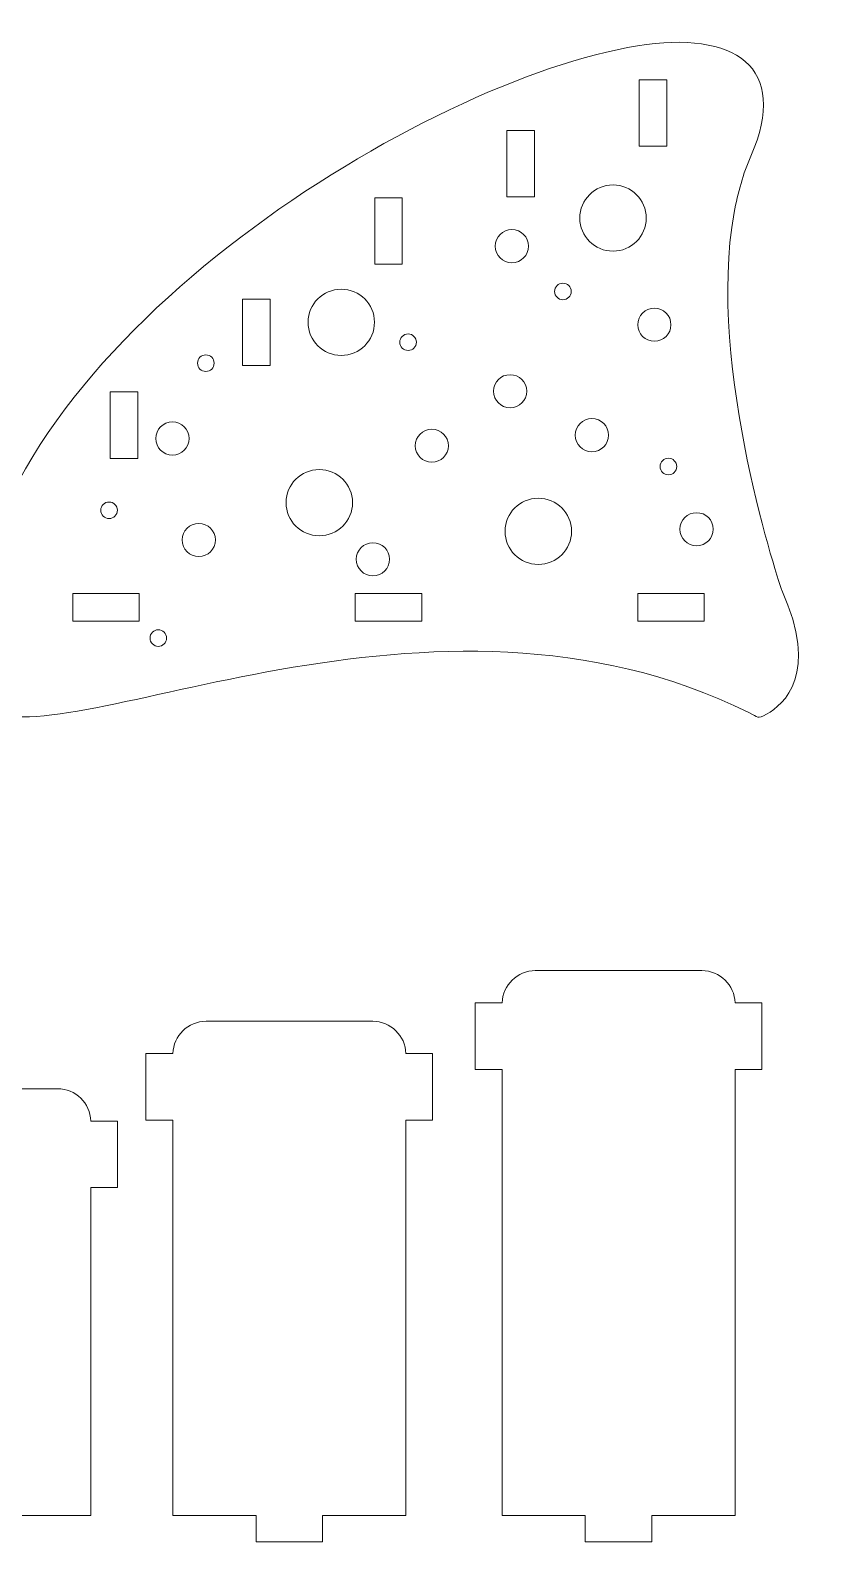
# Model space of a CAD drawing. Header units: millimetres. Extents: x -431 to 456, y -223 to 527.
# Drawn here: x 21.6 to 259.1, y -223.2 to 231.8 of the extents above; entities that cross this region are included whole.
import ezdxf

# ---------------------------------------------------------------- set-up
doc = ezdxf.new("R2010")
doc.units = ezdxf.units.MM
doc.header["$MEASUREMENT"] = 0
doc.layers.add('Layer 1', color=7, linetype='Continuous')

msp = doc.modelspace()

# ---------------------------------------------------------------- linework, layer by layer
at = {"layer": 'Layer 1', "color": 250, "lineweight": 18}
for points, knots in [([(5.4917, 58.4694), (3.3158, 42.0441), (1.8249, 30.827), (8.1459, 27.3053), (8.1459, 27.3053), (33.515, 13.1714), (142.501, 73.8633), (237.7765, 26.4264), (237.7765, 26.4264), (240.7231, 24.9592), (240.2059, 24.3666), (243.1323, 25.9701), (243.1323, 25.9701), (248.2897, 28.7963), (259.1179, 38.0936), (247.6758, 63.2634), (247.6758, 63.2634), (247.6758, 63.2634), (224.8192, 130.1464), (233.3667, 176.9454), (233.3667, 176.9454), (234.4717, 182.995), (236.1014, 188.7089), (238.3731, 193.8995), (238.3731, 193.8995), (250.2084, 220.9441), (233.4455, 231.8407), (204.3213, 227.1429), (204.3213, 227.1429), (140.2386, 216.8062), (16.3082, 140.1175), (5.4917, 58.4694)], [0, 0, 0, 0, 0.11111111, 0.11111111, 0.11111111, 0.11111111, 0.22222222, 0.22222222, 0.22222222, 0.22222222, 0.33333333, 0.33333333, 0.33333333, 0.33333333, 0.44444444, 0.44444444, 0.44444444, 0.44444444, 0.55555556, 0.55555556, 0.55555556, 0.55555556, 0.66666667, 0.66666667, 0.66666667, 0.66666667, 0.77777778, 0.77777778, 0.77777778, 0.77777778, 1, 1, 1, 1]), ([(204.7813, 196.9265), (204.7813, 196.9265), (204.7813, 216.9265), (204.7813, 216.9265), (204.7813, 216.9265), (204.7813, 216.9265), (213.0813, 216.9265), (213.0813, 216.9265), (213.0813, 216.9265), (213.0813, 216.9265), (213.0813, 196.9265), (213.0813, 196.9265), (213.0813, 196.9265), (213.0813, 196.9265), (204.7813, 196.9265), (204.7813, 196.9265)], [0, 0, 0, 0, 0.2, 0.2, 0.2, 0.2, 0.4, 0.4, 0.4, 0.4, 0.6, 0.6, 0.6, 0.6, 1, 1, 1, 1]), ([(165.0063, 181.6865), (165.0063, 181.6865), (165.0063, 201.6865), (165.0063, 201.6865), (165.0063, 201.6865), (165.0063, 201.6865), (173.3063, 201.6865), (173.3063, 201.6865), (173.3063, 201.6865), (173.3063, 201.6865), (173.3063, 181.6865), (173.3063, 181.6865), (173.3063, 181.6865), (173.3063, 181.6865), (165.0063, 181.6865), (165.0063, 181.6865)], [0, 0, 0, 0, 0.2, 0.2, 0.2, 0.2, 0.4, 0.4, 0.4, 0.4, 0.6, 0.6, 0.6, 0.6, 1, 1, 1, 1]), ([(196.932, 185.2506), (202.4548, 185.2506), (206.932, 180.7915), (206.932, 175.2908), (206.932, 175.2908), (206.932, 169.79), (202.4548, 165.3309), (196.932, 165.3309), (196.932, 165.3309), (191.4092, 165.3309), (186.932, 169.79), (186.932, 175.2908), (186.932, 175.2908), (186.932, 180.7915), (191.4092, 185.2506), (196.932, 185.2506)], [0, 0, 0, 0, 0.2, 0.2, 0.2, 0.2, 0.4, 0.4, 0.4, 0.4, 0.6, 0.6, 0.6, 0.6, 1, 1, 1, 1]), ([(125.2313, 161.3665), (125.2313, 161.3665), (125.2313, 181.3665), (125.2313, 181.3665), (125.2313, 181.3665), (125.2313, 181.3665), (133.5313, 181.3665), (133.5313, 181.3665), (133.5313, 181.3665), (133.5313, 181.3665), (133.5313, 161.3665), (133.5313, 161.3665), (133.5313, 161.3665), (133.5313, 161.3665), (125.2313, 161.3665), (125.2313, 161.3665)], [0, 0, 0, 0, 0.2, 0.2, 0.2, 0.2, 0.4, 0.4, 0.4, 0.4, 0.6, 0.6, 0.6, 0.6, 1, 1, 1, 1]), ([(166.5049, 171.817), (169.2663, 171.817), (171.5049, 169.5874), (171.5049, 166.8371), (171.5049, 166.8371), (171.5049, 164.0868), (169.2663, 161.8572), (166.5049, 161.8572), (166.5049, 161.8572), (163.7435, 161.8572), (161.5049, 164.0868), (161.5049, 166.8371), (161.5049, 166.8371), (161.5049, 169.5874), (163.7435, 171.817), (166.5049, 171.817)], [0, 0, 0, 0, 0.2, 0.2, 0.2, 0.2, 0.4, 0.4, 0.4, 0.4, 0.6, 0.6, 0.6, 0.6, 1, 1, 1, 1]), ([(181.8508, 155.6897), (183.2315, 155.6897), (184.3508, 154.5749), (184.3508, 153.1997), (184.3508, 153.1997), (184.3508, 151.8246), (183.2315, 150.7097), (181.8508, 150.7097), (181.8508, 150.7097), (180.4701, 150.7097), (179.3508, 151.8246), (179.3508, 153.1997), (179.3508, 153.1997), (179.3508, 154.5749), (180.4701, 155.6897), (181.8508, 155.6897)], [0, 0, 0, 0, 0.2, 0.2, 0.2, 0.2, 0.4, 0.4, 0.4, 0.4, 0.6, 0.6, 0.6, 0.6, 1, 1, 1, 1]), ([(85.4563, 130.8865), (85.4563, 130.8865), (85.4563, 150.8865), (85.4563, 150.8865), (85.4563, 150.8865), (85.4563, 150.8865), (93.7563, 150.8865), (93.7563, 150.8865), (93.7563, 150.8865), (93.7563, 150.8865), (93.7563, 130.8865), (93.7563, 130.8865), (93.7563, 130.8865), (93.7563, 130.8865), (85.4563, 130.8865), (85.4563, 130.8865)], [0, 0, 0, 0, 0.2, 0.2, 0.2, 0.2, 0.4, 0.4, 0.4, 0.4, 0.6, 0.6, 0.6, 0.6, 1, 1, 1, 1]), ([(115.1756, 153.88), (120.6984, 153.88), (125.1756, 149.4209), (125.1756, 143.9202), (125.1756, 143.9202), (125.1756, 138.4195), (120.6984, 133.9603), (115.1756, 133.9603), (115.1756, 133.9603), (109.6528, 133.9603), (105.1756, 138.4195), (105.1756, 143.9202), (105.1756, 143.9202), (105.1756, 149.4209), (109.6528, 153.88), (115.1756, 153.88)], [0, 0, 0, 0, 0.2, 0.2, 0.2, 0.2, 0.4, 0.4, 0.4, 0.4, 0.6, 0.6, 0.6, 0.6, 1, 1, 1, 1]), ([(209.3674, 148.1659), (212.1288, 148.1659), (214.3674, 145.9363), (214.3674, 143.186), (214.3674, 143.186), (214.3674, 140.4357), (212.1288, 138.206), (209.3674, 138.206), (209.3674, 138.206), (206.606, 138.206), (204.3674, 140.4357), (204.3674, 143.186), (204.3674, 143.186), (204.3674, 145.9363), (206.606, 148.1659), (209.3674, 148.1659)], [0, 0, 0, 0, 0.2, 0.2, 0.2, 0.2, 0.4, 0.4, 0.4, 0.4, 0.6, 0.6, 0.6, 0.6, 1, 1, 1, 1]), ([(135.2841, 140.4055), (136.6648, 140.4055), (137.7841, 139.2907), (137.7841, 137.9155), (137.7841, 137.9155), (137.7841, 136.5404), (136.6648, 135.4256), (135.2841, 135.4256), (135.2841, 135.4256), (133.9034, 135.4256), (132.7841, 136.5404), (132.7841, 137.9155), (132.7841, 137.9155), (132.7841, 139.2907), (133.9034, 140.4055), (135.2841, 140.4055)], [0, 0, 0, 0, 0.2, 0.2, 0.2, 0.2, 0.4, 0.4, 0.4, 0.4, 0.6, 0.6, 0.6, 0.6, 1, 1, 1, 1]), ([(74.4299, 134.1001), (75.8106, 134.1001), (76.9299, 132.9853), (76.9299, 131.6101), (76.9299, 131.6101), (76.9299, 130.235), (75.8106, 129.1202), (74.4299, 129.1202), (74.4299, 129.1202), (73.0492, 129.1202), (71.9299, 130.235), (71.9299, 131.6101), (71.9299, 131.6101), (71.9299, 132.9853), (73.0492, 134.1001), (74.4299, 134.1001)], [0, 0, 0, 0, 0.2, 0.2, 0.2, 0.2, 0.4, 0.4, 0.4, 0.4, 0.6, 0.6, 0.6, 0.6, 1, 1, 1, 1]), ([(165.9757, 128.1383), (168.7371, 128.1383), (170.9757, 125.9087), (170.9757, 123.1584), (170.9757, 123.1584), (170.9757, 120.4081), (168.7371, 118.1785), (165.9757, 118.1785), (165.9757, 118.1785), (163.2143, 118.1785), (160.9757, 120.4081), (160.9757, 123.1584), (160.9757, 123.1584), (160.9757, 125.9087), (163.2143, 128.1383), (165.9757, 128.1383)], [0, 0, 0, 0, 0.2, 0.2, 0.2, 0.2, 0.4, 0.4, 0.4, 0.4, 0.6, 0.6, 0.6, 0.6, 1, 1, 1, 1]), ([(45.6813, 102.9465), (45.6813, 102.9465), (45.6813, 122.9465), (45.6813, 122.9465), (45.6813, 122.9465), (45.6813, 122.9465), (53.9813, 122.9465), (53.9813, 122.9465), (53.9813, 122.9465), (53.9813, 122.9465), (53.9813, 102.9465), (53.9813, 102.9465), (53.9813, 102.9465), (53.9813, 102.9465), (45.6813, 102.9465), (45.6813, 102.9465)], [0, 0, 0, 0, 0.2, 0.2, 0.2, 0.2, 0.4, 0.4, 0.4, 0.4, 0.6, 0.6, 0.6, 0.6, 1, 1, 1, 1]), ([(64.3757, 113.9081), (67.1371, 113.9081), (69.3757, 111.6785), (69.3757, 108.9282), (69.3757, 108.9282), (69.3757, 106.1779), (67.1371, 103.9482), (64.3757, 103.9482), (64.3757, 103.9482), (61.6143, 103.9482), (59.3757, 106.1779), (59.3757, 108.9282), (59.3757, 108.9282), (59.3757, 111.6785), (61.6143, 113.9081), (64.3757, 113.9081)], [0, 0, 0, 0, 0.2, 0.2, 0.2, 0.2, 0.4, 0.4, 0.4, 0.4, 0.6, 0.6, 0.6, 0.6, 1, 1, 1, 1]), ([(190.582, 114.9091), (193.3434, 114.9091), (195.582, 112.6795), (195.582, 109.9292), (195.582, 109.9292), (195.582, 107.1789), (193.3434, 104.9493), (190.582, 104.9493), (190.582, 104.9493), (187.8206, 104.9493), (185.582, 107.1789), (185.582, 109.9292), (185.582, 109.9292), (185.582, 112.6795), (187.8206, 114.9091), (190.582, 114.9091)], [0, 0, 0, 0, 0.2, 0.2, 0.2, 0.2, 0.4, 0.4, 0.4, 0.4, 0.6, 0.6, 0.6, 0.6, 1, 1, 1, 1]), ([(142.4278, 111.7341), (145.1892, 111.7341), (147.4278, 109.5045), (147.4278, 106.7542), (147.4278, 106.7542), (147.4278, 104.0039), (145.1892, 101.7743), (142.4278, 101.7743), (142.4278, 101.7743), (139.6664, 101.7743), (137.4278, 104.0039), (137.4278, 106.7542), (137.4278, 106.7542), (137.4278, 109.5045), (139.6664, 111.7341), (142.4278, 111.7341)], [0, 0, 0, 0, 0.2, 0.2, 0.2, 0.2, 0.4, 0.4, 0.4, 0.4, 0.6, 0.6, 0.6, 0.6, 1, 1, 1, 1]), ([(213.6008, 102.9854), (214.9815, 102.9854), (216.1008, 101.8706), (216.1008, 100.4955), (216.1008, 100.4955), (216.1008, 99.1203), (214.9815, 98.0055), (213.6008, 98.0055), (213.6008, 98.0055), (212.2201, 98.0055), (211.1008, 99.1203), (211.1008, 100.4955), (211.1008, 100.4955), (211.1008, 101.8706), (212.2201, 102.9854), (213.6008, 102.9854)], [0, 0, 0, 0, 0.2, 0.2, 0.2, 0.2, 0.4, 0.4, 0.4, 0.4, 0.6, 0.6, 0.6, 0.6, 1, 1, 1, 1]), ([(108.5612, 99.5776), (114.084, 99.5776), (118.5612, 95.1184), (118.5612, 89.6177), (118.5612, 89.6177), (118.5612, 84.117), (114.084, 79.6579), (108.5612, 79.6579), (108.5612, 79.6579), (103.0384, 79.6579), (98.5612, 84.117), (98.5612, 89.6177), (98.5612, 89.6177), (98.5612, 95.1184), (103.0384, 99.5776), (108.5612, 99.5776)], [0, 0, 0, 0, 0.2, 0.2, 0.2, 0.2, 0.4, 0.4, 0.4, 0.4, 0.6, 0.6, 0.6, 0.6, 1, 1, 1, 1]), ([(45.3258, 89.8094), (46.7065, 89.8094), (47.8258, 88.6946), (47.8258, 87.3195), (47.8258, 87.3195), (47.8258, 85.9443), (46.7065, 84.8295), (45.3258, 84.8295), (45.3258, 84.8295), (43.9451, 84.8295), (42.8258, 85.9443), (42.8258, 87.3195), (42.8258, 87.3195), (42.8258, 88.6946), (43.9451, 89.8094), (45.3258, 89.8094)], [0, 0, 0, 0, 0.2, 0.2, 0.2, 0.2, 0.4, 0.4, 0.4, 0.4, 0.6, 0.6, 0.6, 0.6, 1, 1, 1, 1]), ([(174.4424, 90.9547), (179.9652, 90.9547), (184.4424, 86.4956), (184.4424, 80.9949), (184.4424, 80.9949), (184.4424, 75.4941), (179.9652, 71.035), (174.4424, 71.035), (174.4424, 71.035), (168.9196, 71.035), (164.4424, 75.4941), (164.4424, 80.9949), (164.4424, 80.9949), (164.4424, 86.4956), (168.9196, 90.9547), (174.4424, 90.9547)], [0, 0, 0, 0, 0.2, 0.2, 0.2, 0.2, 0.4, 0.4, 0.4, 0.4, 0.6, 0.6, 0.6, 0.6, 1, 1, 1, 1]), ([(222.0674, 86.5976), (224.8288, 86.5976), (227.0674, 84.368), (227.0674, 81.6176), (227.0674, 81.6176), (227.0674, 78.8673), (224.8288, 76.6377), (222.0674, 76.6377), (222.0674, 76.6377), (219.306, 76.6377), (217.0674, 78.8673), (217.0674, 81.6176), (217.0674, 81.6176), (217.0674, 84.368), (219.306, 86.5976), (222.0674, 86.5976)], [0, 0, 0, 0, 0.2, 0.2, 0.2, 0.2, 0.4, 0.4, 0.4, 0.4, 0.6, 0.6, 0.6, 0.6, 1, 1, 1, 1]), ([(72.3132, 83.3566), (75.0746, 83.3566), (77.3132, 81.127), (77.3132, 78.3767), (77.3132, 78.3767), (77.3132, 75.6264), (75.0746, 73.3968), (72.3132, 73.3968), (72.3132, 73.3968), (69.5518, 73.3968), (67.3132, 75.6264), (67.3132, 78.3767), (67.3132, 78.3767), (67.3132, 81.127), (69.5518, 83.3566), (72.3132, 83.3566)], [0, 0, 0, 0, 0.2, 0.2, 0.2, 0.2, 0.4, 0.4, 0.4, 0.4, 0.6, 0.6, 0.6, 0.6, 1, 1, 1, 1]), ([(124.7007, 77.5422), (127.4621, 77.5422), (129.7007, 75.3126), (129.7007, 72.5623), (129.7007, 72.5623), (129.7007, 69.8119), (127.4621, 67.5823), (124.7007, 67.5823), (124.7007, 67.5823), (121.9393, 67.5823), (119.7007, 69.8119), (119.7007, 72.5623), (119.7007, 72.5623), (119.7007, 75.3126), (121.9393, 77.5422), (124.7007, 77.5422)], [0, 0, 0, 0, 0.2, 0.2, 0.2, 0.2, 0.4, 0.4, 0.4, 0.4, 0.6, 0.6, 0.6, 0.6, 1, 1, 1, 1]), ([(54.3813, 62.2573), (54.3813, 62.2573), (34.3813, 62.2573), (34.3813, 62.2573), (34.3813, 62.2573), (34.3813, 62.2573), (34.3813, 53.9573), (34.3813, 53.9573), (34.3813, 53.9573), (34.3813, 53.9573), (54.3813, 53.9573), (54.3813, 53.9573), (54.3813, 53.9573), (54.3813, 53.9573), (54.3813, 62.2573), (54.3813, 62.2573)], [0, 0, 0, 0, 0.2, 0.2, 0.2, 0.2, 0.4, 0.4, 0.4, 0.4, 0.6, 0.6, 0.6, 0.6, 1, 1, 1, 1]), ([(139.3813, 62.2573), (139.3813, 62.2573), (119.3813, 62.2573), (119.3813, 62.2573), (119.3813, 62.2573), (119.3813, 62.2573), (119.3813, 53.9573), (119.3813, 53.9573), (119.3813, 53.9573), (119.3813, 53.9573), (139.3813, 53.9573), (139.3813, 53.9573), (139.3813, 53.9573), (139.3813, 53.9573), (139.3813, 62.2573), (139.3813, 62.2573)], [0, 0, 0, 0, 0.2, 0.2, 0.2, 0.2, 0.4, 0.4, 0.4, 0.4, 0.6, 0.6, 0.6, 0.6, 1, 1, 1, 1]), ([(224.3813, 62.2573), (224.3813, 62.2573), (204.3813, 62.2573), (204.3813, 62.2573), (204.3813, 62.2573), (204.3813, 62.2573), (204.3813, 53.9573), (204.3813, 53.9573), (204.3813, 53.9573), (204.3813, 53.9573), (224.3813, 53.9573), (224.3813, 53.9573), (224.3813, 53.9573), (224.3813, 53.9573), (224.3813, 62.2573), (224.3813, 62.2573)], [0, 0, 0, 0, 0.2, 0.2, 0.2, 0.2, 0.4, 0.4, 0.4, 0.4, 0.6, 0.6, 0.6, 0.6, 1, 1, 1, 1]), ([(60.1424, 51.3353), (61.5231, 51.3353), (62.6424, 50.2205), (62.6424, 48.8454), (62.6424, 48.8454), (62.6424, 47.4702), (61.5231, 46.3554), (60.1424, 46.3554), (60.1424, 46.3554), (58.7617, 46.3554), (57.6424, 47.4702), (57.6424, 48.8454), (57.6424, 48.8454), (57.6424, 50.2205), (58.7617, 51.3353), (60.1424, 51.3353)], [0, 0, 0, 0, 0.2, 0.2, 0.2, 0.2, 0.4, 0.4, 0.4, 0.4, 0.6, 0.6, 0.6, 0.6, 1, 1, 1, 1])]:
    msp.add_open_spline(points, degree=3, knots=knots, dxfattribs=at)
at = {"layer": 'Layer 1', "color": 250, "lineweight": 9}
for points in [[(163.5575, -215.2659), (163.5575, -215.2659), (163.5575, -81.0006), (163.5575, -81.0006), (163.5575, -81.0006), (163.5575, -81.0006), (155.44, -81.0006), (155.44, -81.0006), (155.44, -81.0006), (155.44, -81.0006), (155.44, -60.9902), (155.44, -60.9902), (155.44, -60.9902), (155.44, -60.9902), (163.5618, -60.9902), (163.5618, -60.9902), (163.5618, -60.9902), (163.7133, -55.6199), (168.1529, -51.2737), (173.5577, -51.2737), (173.5577, -51.2737), (173.5577, -51.2737), (223.672, -51.2737), (223.672, -51.2737), (223.672, -51.2737), (229.0769, -51.2737), (233.5164, -55.6202), (233.6679, -60.9902), (233.6679, -60.9902), (233.6679, -60.9902), (241.7336, -60.9902), (241.7336, -60.9902), (241.7336, -60.9902), (241.7336, -60.9902), (241.7336, -81.0006), (241.7336, -81.0006), (241.7336, -81.0006), (241.7336, -81.0006), (233.6722, -81.0006), (233.6722, -81.0006), (233.6722, -81.0006), (233.6722, -81.0006), (233.6722, -215.2659), (233.6722, -215.2659), (233.6722, -215.2659), (233.6722, -215.2659), (208.5971, -215.2659), (208.5971, -215.2659), (208.5971, -215.2659), (208.5971, -215.2659), (208.5971, -223.2117), (208.5971, -223.2117), (208.5971, -223.2117), (208.5971, -223.2117), (188.5971, -223.2117), (188.5971, -223.2117), (188.5971, -223.2117), (188.5971, -223.2117), (188.5971, -215.2659), (188.5971, -215.2659), (188.5971, -215.2659), (188.5971, -215.2659), (163.5575, -215.2659), (163.5575, -215.2659)], [(64.5125, -215.2659), (64.5125, -215.2659), (64.5125, -96.2406), (64.5125, -96.2406), (64.5125, -96.2406), (64.5125, -96.2406), (56.4074, -96.2406), (56.4074, -96.2406), (56.4074, -96.2406), (56.4074, -96.2406), (56.4074, -76.2302), (56.4074, -76.2302), (56.4074, -76.2302), (56.4074, -76.2302), (64.5168, -76.2302), (64.5168, -76.2302), (64.5168, -76.2302), (64.6683, -70.8599), (69.1079, -66.5137), (74.5127, -66.5137), (74.5127, -66.5137), (74.5127, -66.5137), (124.627, -66.5137), (124.627, -66.5137), (124.627, -66.5137), (130.0319, -66.5137), (134.4714, -70.8602), (134.6229, -76.2302), (134.6229, -76.2302), (134.6229, -76.2302), (142.672, -76.2302), (142.672, -76.2302), (142.672, -76.2302), (142.672, -76.2302), (142.672, -96.2406), (142.672, -96.2406), (142.672, -96.2406), (142.672, -96.2406), (134.6272, -96.2406), (134.6272, -96.2406), (134.6272, -96.2406), (134.6272, -96.2406), (134.6272, -215.2659), (134.6272, -215.2659), (134.6272, -215.2659), (134.6272, -215.2659), (109.5521, -215.2659), (109.5521, -215.2659), (109.5521, -215.2659), (109.5521, -215.2659), (109.5521, -223.2117), (109.5521, -223.2117), (109.5521, -223.2117), (109.5521, -223.2117), (89.5521, -223.2117), (89.5521, -223.2117), (89.5521, -223.2117), (89.5521, -223.2117), (89.5521, -215.2659), (89.5521, -215.2659), (89.5521, -215.2659), (89.5521, -215.2659), (64.5125, -215.2659), (64.5125, -215.2659)], [(-30.2909, -215.2659), (-30.2909, -215.2659), (-30.2909, -116.5606), (-30.2909, -116.5606), (-30.2909, -116.5606), (-30.2909, -116.5606), (-38.1727, -116.5606), (-38.1727, -116.5606), (-38.1727, -116.5606), (-38.1727, -116.5606), (-38.1727, -96.5502), (-38.1727, -96.5502), (-38.1727, -96.5502), (-38.1727, -96.5502), (-30.2866, -96.5502), (-30.2866, -96.5502), (-30.2866, -96.5502), (-30.1351, -91.1799), (-25.6955, -86.8337), (-20.2907, -86.8337), (-20.2907, -86.8337), (-20.2907, -86.8337), (29.8236, -86.8337), (29.8236, -86.8337), (29.8236, -86.8337), (35.2285, -86.8337), (39.668, -91.1802), (39.8195, -96.5502), (39.8195, -96.5502), (39.8195, -96.5502), (47.8356, -96.5502), (47.8356, -96.5502), (47.8356, -96.5502), (47.8356, -96.5502), (47.8356, -116.5606), (47.8356, -116.5606), (47.8356, -116.5606), (47.8356, -116.5606), (39.8238, -116.5606), (39.8238, -116.5606), (39.8238, -116.5606), (39.8238, -116.5606), (39.8238, -215.2659), (39.8238, -215.2659), (39.8238, -215.2659), (39.8238, -215.2659), (14.7487, -215.2659), (14.7487, -215.2659), (14.7487, -215.2659), (14.7487, -215.2659), (14.7487, -223.2117), (14.7487, -223.2117), (14.7487, -223.2117), (14.7487, -223.2117), (-5.2513, -223.2117), (-5.2513, -223.2117), (-5.2513, -223.2117), (-5.2513, -223.2117), (-5.2513, -215.2659), (-5.2513, -215.2659), (-5.2513, -215.2659), (-5.2513, -215.2659), (-30.2909, -215.2659), (-30.2909, -215.2659)]]:
    msp.add_open_spline(points, degree=3, knots=[0, 0, 0, 0, 0.05882353, 0.05882353, 0.05882353, 0.05882353, 0.11764706, 0.11764706, 0.11764706, 0.11764706, 0.17647059, 0.17647059, 0.17647059, 0.17647059, 0.23529412, 0.23529412, 0.23529412, 0.23529412, 0.29411765, 0.29411765, 0.29411765, 0.29411765, 0.35294118, 0.35294118, 0.35294118, 0.35294118, 0.41176471, 0.41176471, 0.41176471, 0.41176471, 0.47058824, 0.47058824, 0.47058824, 0.47058824, 0.52941176, 0.52941176, 0.52941176, 0.52941176, 0.58823529, 0.58823529, 0.58823529, 0.58823529, 0.64705882, 0.64705882, 0.64705882, 0.64705882, 0.70588235, 0.70588235, 0.70588235, 0.70588235, 0.76470588, 0.76470588, 0.76470588, 0.76470588, 0.82352941, 0.82352941, 0.82352941, 0.82352941, 0.88235294, 0.88235294, 0.88235294, 0.88235294, 1, 1, 1, 1], dxfattribs=at)

doc.saveas('drawing.dxf')
